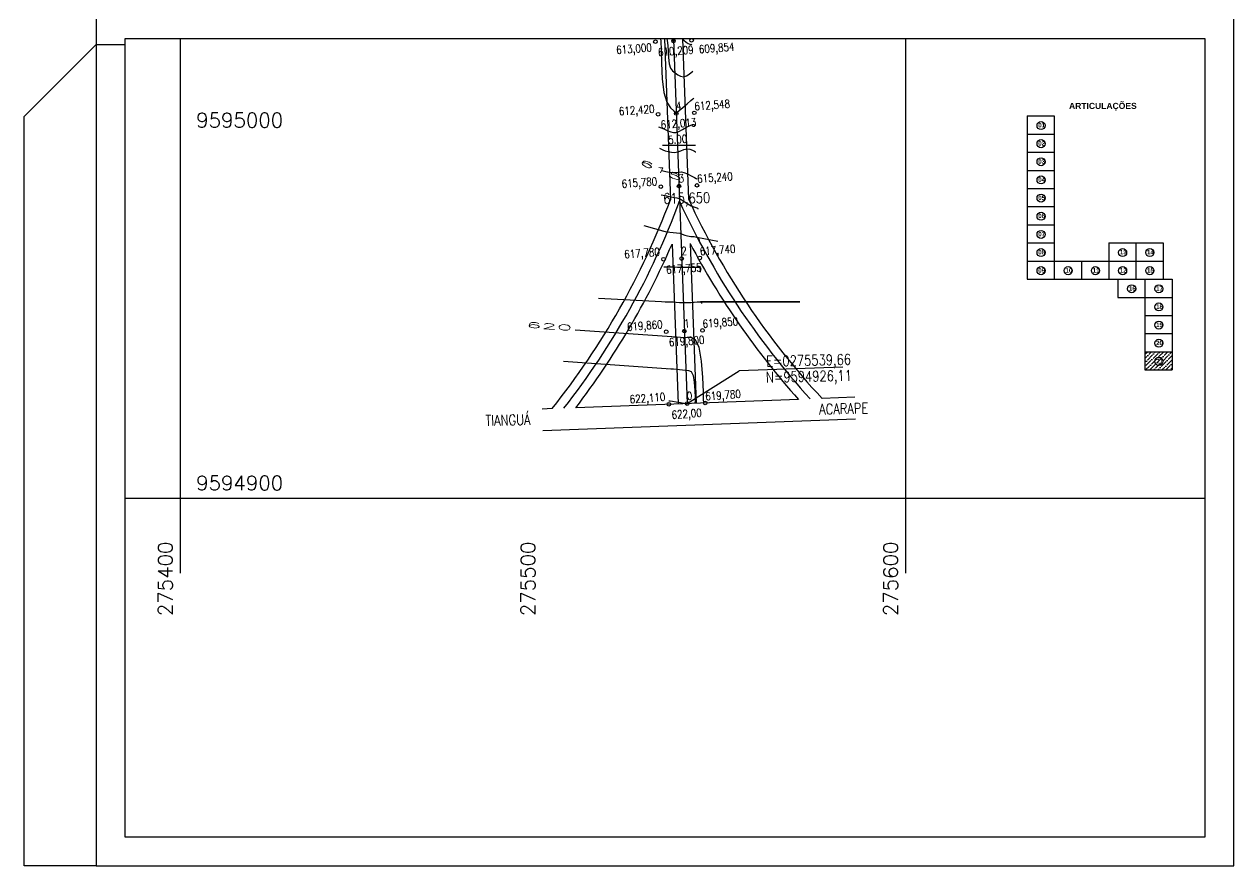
# Model space of a CAD drawing. Header units: millimetres. Extents: x 276147 to 291056, y 9594849 to 9609891.
# Drawn here: x 277966 to 278299.5, y 9606093.6 to 9606325.5 of the extents above; entities that cross this region are included whole.
import ezdxf
from ezdxf.enums import TextEntityAlignment as Align

# ---------------------------------------------------------------- set-up
doc = ezdxf.new("R2010")
doc.units = ezdxf.units.MM
doc.header["$LTSCALE"] = 10
doc.linetypes.add('CONTINUO', pattern=[0])
for name, color, linetype in [('2000-Top_malha_coord', 2, 'Continuous'), ('500-dim1', 6, 'Continuous'), ('Curvas mestras', 30, 'Continuous'), ('Curvas simples', 9, 'Continuous'), ('Curvas texto', 2, 'Continuous'), ('LINHA02', 8, 'Continuous'), ('TEXTO-PAPEL', 7, 'Continuous'), ('TEXTO02', 3, 'Continuous'), ('Top_malha_coord', 8, 'Continuous')]:
    doc.layers.add(name, color=color, linetype=linetype)
doc.styles.add('r80', font='romans.shx')
doc.styles.add('ROMANS', font='romans.shx', dxfattribs={"width": 0.8, "height": 4})
doc.styles.add('SIMPLEX', font='simplex', dxfattribs={"height": 0.2})
doc.styles.add('T7', font='arial.ttf')

msp = doc.modelspace()

# ---------------------------------------------------------------- hatches: boundary and pattern name
at = {"layer": 'Top_malha_coord'}
h = msp.add_hatch(dxfattribs=at)
h.set_pattern_fill('ANSI36', color=8, scale=0.25)
h.set_pattern_definition([(45, (15662.7059, 10875.3507), (0.420949505675, 1.54348152081), [1.984375, -0.396875, 0, -0.396875])])
h.paths.add_polyline_path([(278282.53, 9606235.26), (278275.03, 9606235.26), (278275.03, 9606230.26), (278282.53, 9606230.26)])
h.paths.add_polyline_path([(278277.76, 9606232.62, -1), (278279.97, 9606232.62, -1)], flags=0)
h.paths.add_polyline_path([(278277.76, 9606231.43), (278280.26, 9606231.43), (278280.26, 9606233.93), (278277.76, 9606233.93)], flags=24)

# ---------------------------------------------------------------- linework, layer by layer
at = {"layer": '500-dim1', "ltscale": 0.1}
for points in [[(277985.81, 9606093.6), (278299.53, 9606093.6), (278299.53, 9606329.48), (277985.81, 9606329.48)], [(277993.75, 9606101.54), (278291.59, 9606101.54), (278291.59, 9606321.54), (277993.75, 9606321.54)]]:
    msp.add_lwpolyline(points, close=True, dxfattribs=at)
msp.add_lwpolyline([(277985.81, 9606093.6), (277965.96, 9606093.6), (277965.96, 9606300.1), (277985.81, 9606319.95), (277993.75, 9606319.95)], dxfattribs=at)
at = {"layer": 'Curvas mestras', "linetype": 'CONTINUO'}
for points in [[(278147.5, 9606321.46, 25), (278147.91, 9606321.12, 25), (278148.53, 9606320.64, 25), (278149.07, 9606320.25, 25), (278149.49, 9606320, 25), (278149.76, 9606319.91, 25), (278149.92, 9606319.92, 25), (278150, 9606319.97, 25), (278150.04, 9606320.01, 25), (278150.05, 9606320.02, 25), (278150.06, 9606320.02, 25), (278150.06, 9606320.02, 25), (278150.06, 9606320.02, 25), (278150.06, 9606320.02, 25)], [(278141.77, 9606285.22, 30), (278142.2, 9606285.09, 30), (278142.89, 9606284.94, 30), (278143.85, 9606284.8, 30), (278144.93, 9606284.71, 30), (278145.89, 9606284.7, 30), (278146.6, 9606284.77, 30), (278147.19, 9606284.82, 30), (278147.91, 9606284.69, 30), (278148.88, 9606284.29, 30), (278149.92, 9606283.76, 30), (278150.77, 9606283.29, 30), (278151.25, 9606283.03, 30), (278151.42, 9606282.93, 30), (278151.45, 9606282.91, 30), (278151.45, 9606282.91, 30), (278151.45, 9606282.91, 30), (278151.45, 9606282.91, 30)], [(278141.77, 9606285.22, 30), (278142.2, 9606285.09, 30), (278142.89, 9606284.94, 30), (278143.85, 9606284.8, 30), (278144.93, 9606284.71, 30), (278145.89, 9606284.7, 30), (278146.6, 9606284.77, 30), (278147.19, 9606284.82, 30), (278147.91, 9606284.69, 30), (278148.88, 9606284.29, 30), (278149.92, 9606283.76, 30), (278150.77, 9606283.29, 30), (278151.25, 9606283.03, 30), (278151.42, 9606282.93, 30), (278151.45, 9606282.91, 30), (278151.45, 9606282.91, 30), (278151.45, 9606282.91, 30), (278151.45, 9606282.91, 30)], [(278117.87, 9606241.32, 35), (278145.94, 9606239.34, 35), (278146.95, 9606239.27, 35), (278147.61, 9606239.22, 35), (278148.12, 9606239.21, 35), (278148.78, 9606239.27, 35), (278149.81, 9606239.27, 35), (278150.99, 9606238.61, 35), (278152.03, 9606236.55, 35), (278152.69, 9606232.72, 35), (278153.03, 9606228.15, 35), (278153.17, 9606224.26, 35), (278153.23, 9606222.07, 35), (278153.26, 9606221.27, 35), (278153.26, 9606221.16, 35)], [(278144.79, 9606239.42, 35), (278145.94, 9606239.34, 35), (278146.95, 9606239.27, 35), (278147.61, 9606239.22, 35), (278148.12, 9606239.21, 35), (278148.78, 9606239.27, 35), (278149.81, 9606239.27, 35), (278150.99, 9606238.61, 35), (278152.03, 9606236.55, 35), (278152.69, 9606232.72, 35), (278153.03, 9606228.15, 35), (278153.17, 9606224.26, 35), (278153.23, 9606222.07, 35), (278153.26, 9606221.27, 35), (278153.26, 9606221.16, 35)]]:
    msp.add_polyline3d(points, dxfattribs=at)
at = {"layer": 'Curvas simples', "linetype": 'CONTINUO'}
for points in [[(278141.44, 9606321.54, 27), (278141.54, 9606320.91, 27), (278141.66, 9606318.5, 27), (278141.72, 9606314.79, 27), (278141.87, 9606310.53, 27), (278142.31, 9606306.7, 27), (278143.16, 9606304.06, 27), (278144.19, 9606302.49, 27), (278145.07, 9606301.65, 27), (278145.6, 9606301.27, 27), (278145.99, 9606301.29, 27), (278146.59, 9606301.74, 27), (278147.61, 9606302.61, 27), (278148.8, 9606303.63, 27), (278149.81, 9606304.49, 27), (278150.37, 9606304.98, 27), (278150.58, 9606305.15, 27), (278150.61, 9606305.18, 27), (278150.61, 9606305.18, 27), (278150.61, 9606305.18, 27), (278150.61, 9606305.18, 27)], [(278143.2, 9606321.54, 26), (278143.36, 9606320.48, 26), (278143.51, 9606318.4, 26), (278143.62, 9606316.35, 26), (278143.82, 9606314.64, 26), (278144.21, 9606313.46, 26), (278144.77, 9606312.69, 26), (278145.44, 9606312.12, 26), (278146.18, 9606311.58, 26), (278146.97, 9606311.18, 26), (278147.79, 9606311.06, 26), (278148.61, 9606311.31, 26), (278149.35, 9606311.78, 26), (278149.9, 9606312.23, 26), (278150.21, 9606312.49, 26), (278150.32, 9606312.59, 26), (278150.33, 9606312.6, 26), (278150.33, 9606312.6, 26), (278150.33, 9606312.6, 26), (278150.33, 9606312.6, 26)], [(278140.02, 9606320.73, 28), (278140.02, 9606320.73, 28), (278140.02, 9606320.73, 28), (278140.02, 9606320.73, 28), (278140.02, 9606320.73, 28), (278140.02, 9606320.73, 28), (278140.02, 9606320.73, 28), (278140.02, 9606320.73, 28), (278140.02, 9606320.73, 28), (278140.02, 9606320.73, 28), (278140.02, 9606320.73, 28), (278140.02, 9606320.73, 28), (278140.02, 9606320.73, 28)], [(278140.02, 9606320.73, 28), (278140.02, 9606320.73, 28), (278140.02, 9606320.73, 28), (278140.02, 9606320.73, 28), (278140.02, 9606320.73, 28), (278140.02, 9606320.73, 28), (278140.02, 9606320.73, 28), (278140.02, 9606320.73, 28), (278140.02, 9606320.73, 28), (278140.02, 9606320.73, 28), (278140.02, 9606320.73, 28), (278140.02, 9606320.73, 28), (278140.02, 9606320.73, 28)], [(278140.9, 9606297.29, 28), (278142.32, 9606296.67, 28), (278143.31, 9606296.26, 28), (278144.25, 9606295.9, 28), (278144.99, 9606295.69, 28), (278145.66, 9606295.7, 28), (278146.45, 9606295.98, 28), (278147.48, 9606296.52, 28), (278148.6, 9606297.15, 28), (278149.57, 9606297.66, 28), (278150.22, 9606297.89, 28), (278150.58, 9606297.9, 28), (278150.76, 9606297.83, 28), (278150.85, 9606297.78, 28), (278150.88, 9606297.76, 28), (278150.89, 9606297.76, 28), (278150.89, 9606297.76, 28), (278150.89, 9606297.76, 28), (278150.89, 9606297.76, 28)], [(278140.9, 9606297.29, 28), (278142.32, 9606296.67, 28), (278143.31, 9606296.26, 28), (278144.25, 9606295.9, 28), (278144.99, 9606295.69, 28), (278145.66, 9606295.7, 28), (278146.45, 9606295.98, 28), (278147.48, 9606296.52, 28), (278148.6, 9606297.15, 28), (278149.57, 9606297.66, 28), (278150.22, 9606297.89, 28), (278150.58, 9606297.9, 28), (278150.76, 9606297.83, 28), (278150.85, 9606297.78, 28), (278150.88, 9606297.76, 28), (278150.89, 9606297.76, 28), (278150.89, 9606297.76, 28), (278150.89, 9606297.76, 28), (278150.89, 9606297.76, 28)], [(278141.12, 9606291.35, 29), (278142.04, 9606290.95, 29), (278142.75, 9606290.67, 29), (278143.57, 9606290.42, 29), (278144.42, 9606290.25, 29), (278145.29, 9606290.21, 29), (278146.17, 9606290.34, 29), (278147.04, 9606290.64, 29), (278147.9, 9606290.98, 29), (278148.74, 9606291.18, 29), (278149.55, 9606291.09, 29), (278150.25, 9606290.83, 29), (278150.77, 9606290.56, 29), (278151.05, 9606290.4, 29), (278151.15, 9606290.34, 29), (278151.17, 9606290.34, 29), (278151.17, 9606290.33, 29), (278151.17, 9606290.33, 29), (278151.17, 9606290.33, 29)], [(278141.12, 9606291.35, 29), (278142.04, 9606290.95, 29), (278142.75, 9606290.67, 29), (278143.57, 9606290.42, 29), (278144.42, 9606290.25, 29), (278145.29, 9606290.21, 29), (278146.17, 9606290.34, 29), (278147.04, 9606290.64, 29), (278147.9, 9606290.98, 29), (278148.74, 9606291.18, 29), (278149.55, 9606291.09, 29), (278150.25, 9606290.83, 29), (278150.77, 9606290.56, 29), (278151.05, 9606290.4, 29), (278151.15, 9606290.34, 29), (278151.17, 9606290.34, 29), (278151.17, 9606290.33, 29), (278151.17, 9606290.33, 29), (278151.17, 9606290.33, 29)], [(278141.6, 9606278.56, 31), (278143.19, 9606278.21, 31), (278144.27, 9606277.98, 31), (278145.25, 9606277.78, 31), (278145.94, 9606277.66, 31), (278146.48, 9606277.5, 31), (278147.1, 9606277.19, 31), (278147.96, 9606276.65, 31), (278148.95, 9606276.01, 31), (278149.88, 9606275.47, 31), (278150.62, 9606275.17, 31), (278151.15, 9606275.04, 31), (278151.49, 9606274.97, 31), (278151.67, 9606274.86, 31), (278151.74, 9606274.74, 31), (278151.76, 9606274.63, 31), (278151.76, 9606274.57, 31), (278151.76, 9606274.55, 31), (278151.76, 9606274.54, 31)], [(278141.6, 9606278.56, 31), (278143.19, 9606278.21, 31), (278144.27, 9606277.98, 31), (278145.25, 9606277.78, 31), (278145.94, 9606277.66, 31), (278146.48, 9606277.5, 31), (278147.1, 9606277.19, 31), (278147.96, 9606276.65, 31), (278148.95, 9606276.01, 31), (278149.88, 9606275.47, 31), (278150.62, 9606275.17, 31), (278151.15, 9606275.04, 31), (278151.49, 9606274.97, 31), (278151.67, 9606274.86, 31), (278151.74, 9606274.74, 31), (278151.76, 9606274.63, 31), (278151.76, 9606274.57, 31), (278151.76, 9606274.55, 31), (278151.76, 9606274.54, 31)], [(278136.86, 9606270.04, 32), (278142.69, 9606268.41, 32), (278143.28, 9606268.31, 32), (278144.04, 9606268.22, 32), (278144.94, 9606268.16, 32), (278145.87, 9606268.09, 32), (278146.72, 9606267.95, 32), (278147.44, 9606267.71, 32), (278148.11, 9606267.44, 32), (278148.87, 9606267.21, 32), (278149.78, 9606267.08, 32), (278150.71, 9606266.99, 32), (278151.46, 9606266.86, 32), (278157.2, 9606265.74, 32)], [(278141.98, 9606268.57, 32), (278142.69, 9606268.41, 32), (278143.28, 9606268.31, 32), (278144.04, 9606268.22, 32), (278144.94, 9606268.16, 32), (278145.87, 9606268.09, 32), (278146.72, 9606267.95, 32), (278147.44, 9606267.71, 32), (278148.11, 9606267.44, 32), (278148.87, 9606267.21, 32), (278149.78, 9606267.08, 32), (278150.71, 9606266.99, 32), (278151.46, 9606266.86, 32), (278151.88, 9606266.61, 32), (278152.04, 9606266.32, 32), (278152.08, 9606266.07, 32), (278152.08, 9606265.93, 32), (278152.08, 9606265.88, 32), (278152.08, 9606265.87, 32)], [(278142.35, 9606258.66, 33), (278144.02, 9606258.64, 33), (278145.13, 9606258.63, 33), (278146.13, 9606258.61, 33), (278146.8, 9606258.6, 33), (278147.32, 9606258.58, 33), (278147.98, 9606258.58, 33), (278148.97, 9606258.58, 33), (278150.11, 9606258.59, 33), (278151.1, 9606258.61, 33), (278151.74, 9606258.62, 33), (278152.09, 9606258.58, 33), (278152.26, 9606258.42, 33), (278152.34, 9606258.12, 33), (278152.38, 9606257.76, 33), (278152.4, 9606257.45, 33), (278152.41, 9606257.27, 33), (278152.41, 9606257.21, 33), (278152.41, 9606257.2, 33)], [(278142.35, 9606258.66, 33), (278144.02, 9606258.64, 33), (278145.13, 9606258.63, 33), (278146.13, 9606258.61, 33), (278146.8, 9606258.6, 33), (278147.32, 9606258.58, 33), (278147.98, 9606258.58, 33), (278148.97, 9606258.58, 33), (278150.11, 9606258.59, 33), (278151.1, 9606258.61, 33), (278151.74, 9606258.62, 33), (278152.09, 9606258.58, 33), (278152.26, 9606258.42, 33), (278152.34, 9606258.12, 33), (278152.38, 9606257.76, 33), (278152.4, 9606257.45, 33), (278152.41, 9606257.27, 33), (278152.41, 9606257.21, 33), (278152.41, 9606257.2, 33)], [(278124.35, 9606250.04, 34), (278143.49, 9606249.04, 34), (278144.13, 9606249.02, 34), (278144.91, 9606248.99, 34), (278145.78, 9606248.94, 34), (278146.69, 9606248.88, 34), (278147.55, 9606248.83, 34), (278148.32, 9606248.81, 34), (278149.06, 9606248.82, 34), (278149.85, 9606248.87, 34), (278150.71, 9606248.95, 34), (278151.55, 9606249.03, 34), (278179.84, 9606249.03, 34), (278152.42, 9606249.03, 34)], [(278142.71, 9606249.05, 34), (278143.49, 9606249.04, 34), (278144.13, 9606249.02, 34), (278144.91, 9606248.99, 34), (278145.78, 9606248.94, 34), (278146.69, 9606248.88, 34), (278147.55, 9606248.83, 34), (278148.32, 9606248.81, 34), (278149.06, 9606248.82, 34), (278149.85, 9606248.87, 34), (278150.71, 9606248.95, 34), (278151.55, 9606249.03, 34), (278152.2, 9606249.03, 34), (278152.57, 9606248.94, 34), (278152.7, 9606248.78, 34), (278152.73, 9606248.64, 34), (278152.73, 9606248.56, 34), (278152.73, 9606248.53, 34), (278152.73, 9606248.53, 34)], [(278114.67, 9606232.69, 36), (278144.32, 9606230.59, 36), (278145.03, 9606230.54, 36), (278145.84, 9606230.45, 36), (278146.69, 9606230.34, 36), (278147.54, 9606230.25, 36), (278148.37, 9606230.19, 36), (278149.17, 9606230.15, 36), (278149.86, 9606229.8, 36), (278150.4, 9606228.77, 36), (278150.73, 9606226.85, 36), (278150.89, 9606224.57, 36), (278150.97, 9606222.62, 36), (278151, 9606221.53, 36), (278151.01, 9606221.13, 36), (278151.01, 9606221.07, 36)], [(278143.4, 9606230.66, 36), (278144.32, 9606230.59, 36), (278145.03, 9606230.54, 36), (278145.84, 9606230.45, 36), (278146.69, 9606230.34, 36), (278147.54, 9606230.25, 36), (278148.37, 9606230.19, 36), (278149.17, 9606230.15, 36), (278149.86, 9606229.8, 36), (278150.4, 9606228.77, 36), (278150.73, 9606226.85, 36), (278150.89, 9606224.57, 36), (278150.97, 9606222.62, 36), (278151, 9606221.53, 36), (278151.01, 9606221.13, 36), (278151.01, 9606221.07, 36)], [(278143.73, 9606221.78, 37), (278143.85, 9606221.77, 37), (278144.11, 9606221.73, 37), (278144.73, 9606221.63, 37), (278145.76, 9606221.47, 37), (278146.95, 9606221.28, 37), (278147.96, 9606221.12, 37), (278148.52, 9606221.03, 37), (278148.73, 9606220.99, 37), (278148.76, 9606220.99, 37), (278148.76, 9606220.99, 37), (278148.76, 9606220.99, 37), (278148.76, 9606220.99, 37), (278148.76, 9606220.99, 37), (278148.76, 9606220.99, 37), (278148.76, 9606220.99, 37)], [(278143.73, 9606221.78, 37), (278143.85, 9606221.77, 37), (278144.11, 9606221.73, 37), (278144.73, 9606221.63, 37), (278145.76, 9606221.47, 37), (278146.95, 9606221.28, 37), (278147.96, 9606221.12, 37), (278148.52, 9606221.03, 37), (278148.73, 9606220.99, 37), (278148.76, 9606220.99, 37), (278148.76, 9606220.99, 37), (278148.76, 9606220.99, 37), (278148.76, 9606220.99, 37), (278148.76, 9606220.99, 37), (278148.76, 9606220.99, 37), (278148.76, 9606220.99, 37)]]:
    msp.add_polyline3d(points, dxfattribs=at)
at = {"layer": 'LINHA02'}
for p in [(278191.75, 9606231.02, -585), (278191.75, 9606231.02, -585), (278148.76, 9606220.99, -585), (278148.76, 9606220.99, -585)]:
    msp.add_line(p, (278163.13, 9606230, -585), dxfattribs=at)
at = {"layer": 'TEXTO-PAPEL', "color": 7, "linetype": 'Continuous'}
msp.add_line((278145, 9606321.32, -585), (278148.76, 9606220.99, -585), dxfattribs=at)
for centre in [(278140.02, 9606320.73, -585), (278140.02, 9606320.73, -585), (278145.02, 9606320.92, -585), (278145.02, 9606320.92, -585), (278150.01, 9606321.1, -585), (278140.77, 9606300.74, -585), (278140.77, 9606300.74, -585), (278145.77, 9606300.93, -585), (278145.77, 9606300.93, -585), (278145.77, 9606300.93, -585), (278145.77, 9606300.93, -585), (278150.76, 9606301.12, -585), (278150.76, 9606301.12, -585), (278141.52, 9606280.76, -585), (278141.52, 9606280.76, -585), (278146.52, 9606280.95, -585), (278146.52, 9606280.95, -585), (278146.52, 9606280.95, -585), (278146.52, 9606280.95, -585), (278151.51, 9606281.13, -585), (278151.51, 9606281.13, -585), (278142.27, 9606260.77, -585), (278142.27, 9606260.77, -585), (278147.26, 9606260.96, -585), (278147.26, 9606260.96, -585), (278152.26, 9606261.15, -585), (278152.26, 9606261.15, -585), (278143.02, 9606240.79, -585), (278143.02, 9606240.79, -585), (278148.01, 9606240.97, -585), (278148.01, 9606240.97, -585), (278153.01, 9606241.16, -585), (278153.01, 9606241.16, -585), (278143.76, 9606220.8, -585), (278143.76, 9606220.8, -585), (278148.76, 9606220.99, -585), (278148.76, 9606220.99, -585), (278153.76, 9606221.17, -585), (278153.76, 9606221.17, -585)]:
    msp.add_circle(centre, 0.5, dxfattribs=at)
for centre, start, end in [((277947.97, 9606350.39, -585), 321.9161, 339.6616), ((278339.3, 9606365.05, -585), 204.6294, 222.3622)]:
    msp.add_arc(centre, 211.91, start, end, dxfattribs=at)
at = {"layer": 'TEXTO02'}
for p, q in [((278145.32, 9606320.93, -585), (278144.72, 9606320.91, -585)), ((278145.32, 9606320.93, -585), (278144.72, 9606320.91, -585)), ((278145.32, 9606320.93, -585), (278144.72, 9606320.91, -585)), ((278145.32, 9606320.93, -585), (278144.72, 9606320.91, -585)), ((278146.07, 9606300.94, -585), (278145.47, 9606300.92, -585)), ((278146.07, 9606300.94, -585), (278145.47, 9606300.92, -585)), ((278146.07, 9606300.94, -585), (278145.47, 9606300.92, -585)), ((278146.07, 9606300.94, -585), (278145.47, 9606300.92, -585)), ((278146.82, 9606280.96, -585), (278146.22, 9606280.93, -585)), ((278146.82, 9606280.96, -585), (278146.22, 9606280.93, -585)), ((278146.82, 9606280.96, -585), (278146.22, 9606280.93, -585)), ((278146.82, 9606280.96, -585), (278146.22, 9606280.93, -585)), ((278148.51, 9606240.99, -585), (278147.71, 9606240.96, -585)), ((278148.51, 9606240.99, -585), (278147.71, 9606240.96, -585)), ((278179.47, 9606222.14, -585), (278118.06, 9606219.84, -585)), ((278179.47, 9606222.14, -585), (278118.06, 9606219.84, -585)), ((278151.34, 9606221.1, -585), (278150.74, 9606221.07, -585)), ((278151.34, 9606221.1, -585), (278150.74, 9606221.07, -585)), ((278194.98, 9606222.72, -585), (278186.01, 9606222.38, -585)), ((278194.98, 9606222.72, -585), (278186.01, 9606222.38, -585)), ((278111.51, 9606219.59, -585), (278108.79, 9606219.49, -585)), ((278111.51, 9606219.59, -585), (278108.79, 9606219.49, -585)), ((278195.2, 9606216.72, -585), (278109.01, 9606213.49, -585)), ((278195.2, 9606216.72, -585), (278109.01, 9606213.49, -585))]:
    msp.add_line(p, q, dxfattribs=at)
at = {"layer": 'Top_malha_coord'}
for p, q in [((278009.1, 9606174.29, -585), (278009.1, 9606321.54, -585)), ((278209.1, 9606174.29, -585), (278209.1, 9606321.54, -585)), ((278142.02, 9606292.22, -585), (278151.04, 9606292.22, -585)), ((278142.02, 9606292.22, -585), (278151.04, 9606292.22, -585)), ((277993.75, 9606194.88, -585), (278291.59, 9606194.88, -585))]:
    msp.add_line(p, q, dxfattribs=at)
at = {"layer": 'Top_malha_coord', "color": 6}
for p, q in [((278142.49, 9606321.54, -585), (278144.16, 9606277.14, -585)), ((278142.49, 9606321.54, -585), (278144.16, 9606277.14, -585)), ((278147.5, 9606321.54, -585), (278149.15, 9606277.33, -585)), ((278144.61, 9606264.92, -585), (278146.26, 9606220.89, -585)), ((278144.61, 9606264.92, -585), (278146.26, 9606220.89, -585)), ((278144.61, 9606264.92, -585), (278146.26, 9606220.89, -585)), ((278144.61, 9606264.92, -585), (278146.26, 9606220.89, -585)), ((278149.61, 9606265.11, -585), (278151.26, 9606221.08, -585)), ((278149.61, 9606265.11, -585), (278151.26, 9606221.08, -585))]:
    msp.add_line(p, q, dxfattribs=at)
at = {"layer": 'Top_malha_coord', "color": 7}
for p, q in [((278242.53, 9606300.26), (278242.53, 9606255.26)), ((278242.53, 9606300.26), (278250.03, 9606300.26)), ((278250.03, 9606300.26), (278250.03, 9606255.26)), ((278242.53, 9606295.26), (278250.03, 9606295.26)), ((278242.53, 9606290.26), (278250.03, 9606290.26)), ((278242.53, 9606285.26), (278250.03, 9606285.26)), ((278242.53, 9606280.26), (278250.03, 9606280.26)), ((278242.53, 9606275.26), (278250.03, 9606275.26)), ((278242.53, 9606270.26), (278250.03, 9606270.26)), ((278242.53, 9606265.26), (278250.03, 9606265.26)), ((278265.03, 9606265.26), (278265.03, 9606255.26)), ((278265.03, 9606265.26), (278280.03, 9606265.26)), ((278272.53, 9606265.26), (278272.53, 9606255.26)), ((278280.03, 9606265.26), (278280.03, 9606255.26)), ((278242.53, 9606260.26), (278280.03, 9606260.26)), ((278257.53, 9606260.26), (278257.53, 9606255.26)), ((278242.53, 9606255.26), (278282.53, 9606255.26)), ((278267.53, 9606255.26), (278267.53, 9606250.26)), ((278275.03, 9606255.26), (278275.03, 9606230.26)), ((278282.53, 9606255.26), (278282.53, 9606230.26)), ((278267.53, 9606250.26), (278282.53, 9606250.26)), ((278275.03, 9606245.26), (278282.53, 9606245.26)), ((278275.03, 9606240.26), (278282.53, 9606240.26)), ((278275.03, 9606235.26), (278282.53, 9606235.26)), ((278275.03, 9606230.26), (278282.53, 9606230.26))]:
    msp.add_line(p, q, dxfattribs=at)
for centre in [(278246.37, 9606297.62), (278246.37, 9606292.62), (278246.37, 9606287.62), (278246.37, 9606282.62), (278246.37, 9606277.62), (278246.37, 9606272.62), (278246.37, 9606267.62), (278246.37, 9606262.62), (278268.87, 9606262.62), (278276.37, 9606262.62), (278246.37, 9606257.62), (278253.87, 9606257.62), (278261.37, 9606257.62), (278268.87, 9606257.62), (278276.37, 9606257.62), (278271.37, 9606252.62), (278278.87, 9606252.62), (278278.87, 9606247.62), (278278.87, 9606242.62), (278278.87, 9606237.62), (278278.87, 9606232.62)]:
    msp.add_circle(centre, 1.11, dxfattribs=at)
at = {"layer": 'Top_malha_coord', "color": 6}
for centre, radius, start, end in [((277947.97, 9606350.39, -585), 209.41, 321.3481, 339.526), ((278339.3, 9606365.05, -585), 209.41, 204.765, 222.9431), ((277947.97, 9606350.39, -585), 214.41, 322.4915, 336.5084), ((278339.3, 9606365.05, -585), 214.41, 207.7824, 221.7996)]:
    msp.add_arc(centre, radius, start, end, dxfattribs=at)

# ---------------------------------------------------------------- texts
at = {"style": 'ROMANS', "width": 0.8}
for s, height, p in [('E=0275539,66', 2.9046, (278170.54, 9606234.1, -585)), ('E=0275539,66', 2.9046, (278170.54, 9606234.1, -585)), ('N=9594926,11', 2.9046, (278170.49, 9606229.69, -585)), ('N=9594926,11', 2.9046, (278170.49, 9606229.69, -585)), ('ACARAPE', 2.905, (278185.15, 9606220.89, -585)), ('ACARAPE', 2.905, (278185.15, 9606220.89, -585)), ('TIANGUÁ', 2.905, (278093.12, 9606217.76, -585))]:
    msp.add_text(s, height=height, rotation=1.288, dxfattribs=at).set_placement(p, align=Align.TOP_LEFT)
at = {"layer": '2000-Top_malha_coord', "style": 'r80'}
for s, p in [('9595000', (278013.38, 9606295.88, -585)), ('9594900', (278013.38, 9606195.88, -585))]:
    msp.add_text(s, height=4, dxfattribs=at).set_placement(p, align=Align.BOTTOM_LEFT)
for s, p in [('275400', (278008.1, 9606162.4, -585)), ('275500', (278108.1, 9606162.4, -585)), ('275600', (278208.1, 9606162.4, -585))]:
    msp.add_text(s, height=4, rotation=90, dxfattribs=at).set_placement(p, align=Align.BOTTOM_LEFT)
at = {"layer": 'Curvas texto', "style": 'SIMPLEX'}
for s, rotation, width, p, p2 in [('615', 337.2379, 3.563358, (278135.4, 9606287.08, 30), (278147.13, 9606282.16, 30)), ('615', 337.2379, 3.563358, (278135.4, 9606287.08, 30), (278147.13, 9606282.16, 30)), ('620', 356.0463, 3.299405, (278104.36, 9606241.97, 35), (278117.05, 9606241.09, 35))]:
    msp.add_text(s, height=1.5, rotation=rotation, dxfattribs=dict(at, width=width)).set_placement(p, p2, align=Align.FIT)
at = {"layer": 'TEXTO02', "style": 'ROMANS', "width": 0.8}
for s, height, rotation, p in [('613,000', 2.207, 4.2899, (278129.13, 9606319.53, -585)), ('610,209', 2.207, 4.2899, (278140.66, 9606318.9, -585)), ('610,209', 2.207, 4.2899, (278140.66, 9606318.9, -585)), ('609,854', 2.207, 4.2899, (278151.93, 9606319.73, -585)), ('612,548', 2.207, 4.2899, (278150.7, 9606304.01, -585)), ('612,548', 2.207, 4.2899, (278150.7, 9606304.01, -585)), ('612,420', 2.207, 4.2899, (278129.87, 9606302.62, -585)), ('612,420', 2.207, 4.2899, (278129.87, 9606302.62, -585)), ('4', 2.21, 4.2899, (278145.59, 9606304.09, -585)), ('4', 2.21, 4.2899, (278145.59, 9606304.09, -585)), ('612,013', 2.207, 4.2899, (278141.4, 9606298.91, -585)), ('612,013', 2.207, 4.2899, (278141.4, 9606298.91, -585)), ('5.00', 2.207, 4.2899, (278143.44, 9606294.7, -585)), ('5.00', 2.207, 4.2899, (278143.44, 9606294.7, -585)), ('615,240', 2.207, 4.2899, (278151.44, 9606284.02, -585)), ('615,240', 2.207, 4.2899, (278151.44, 9606284.02, -585)), ('615,780', 2.207, 4.2899, (278130.62, 9606282.63, -585)), ('615,780', 2.207, 4.2899, (278130.62, 9606282.63, -585)), ('3', 2.21, 4.2899, (278146.34, 9606284.11, -585)), ('3', 2.21, 4.2899, (278146.34, 9606284.11, -585)), ('615,650', 2.905, 1.288, (278142.15, 9606278.93, -585)), ('615,650', 2.905, 1.288, (278142.15, 9606278.93, -585)), ('617,740', 2.207, 4.2899, (278152.19, 9606264.04, -585)), ('617,740', 2.207, 4.2899, (278152.19, 9606264.04, -585)), ('617,780', 2.207, 4.2899, (278131.35, 9606263.21, -585)), ('617,780', 2.207, 4.2899, (278131.35, 9606263.21, -585)), ('2', 2.21, 4.2899, (278147.09, 9606264.12, -585)), ('2', 2.21, 4.2899, (278147.09, 9606264.12, -585)), ('617,755', 2.207, 4.2899, (278142.9, 9606258.94, -585)), ('617,755', 2.207, 4.2899, (278142.9, 9606258.94, -585)), ('619,850', 2.207, 4.2899, (278152.94, 9606244.05, -585)), ('619,850', 2.207, 4.2899, (278152.94, 9606244.05, -585)), ('619,860', 2.207, 4.2899, (278132.1, 9606243.22, -585)), ('619,860', 2.207, 4.2899, (278132.1, 9606243.22, -585)), ('1', 2.21, 4.2899, (278147.84, 9606244.14, -585)), ('1', 2.21, 4.2899, (278147.84, 9606244.14, -585)), ('619,800', 2.207, 4.2899, (278143.65, 9606238.96, -585)), ('619,800', 2.207, 4.2899, (278143.65, 9606238.96, -585)), ('619,780', 2.207, 4.2899, (278153.69, 9606224.06, -585)), ('619,780', 2.207, 4.2899, (278153.69, 9606224.06, -585)), ('622,110', 2.207, 4.2899, (278132.85, 9606223.24, -585)), ('622,110', 2.207, 4.2899, (278132.85, 9606223.24, -585)), ('0', 2.21, 4.2899, (278148.59, 9606224.15, -585)), ('0', 2.21, 4.2899, (278148.59, 9606224.15, -585)), ('622,00', 2.207, 4.2899, (278144.4, 9606218.97, -585)), ('622,00', 2.207, 4.2899, (278144.4, 9606218.97, -585))]:
    msp.add_text(s, height=height, rotation=rotation, dxfattribs=at).set_placement(p, align=Align.TOP_LEFT)
at = {"layer": 'Top_malha_coord', "color": 7, "attachment_point": 1, "style": 'T7'}
for s, insert, char_height in [('{\\fArial|b1|i0|c0|p34;ARTICULAÇÕES}', (278254.09, 9606303.87), 1.6821), ('{\\fArial|b1|i0|c0|p34;01}', (278245.6, 9606298.31), 1.2169), ('{\\fArial|b1|i0|c0|p34;02}', (278245.6, 9606293.31), 1.2169), ('{\\fArial|b1|i0|c0|p34;03}', (278245.6, 9606288.31), 1.2169), ('{\\fArial|b1|i0|c0|p34;04}', (278245.6, 9606283.31), 1.2169), ('{\\fArial|b1|i0|c0|p34;05}', (278245.6, 9606278.31), 1.2169), ('{\\fArial|b1|i0|c0|p34;06}', (278245.6, 9606273.31), 1.2169), ('{\\fArial|b1|i0|c0|p34;07}', (278245.6, 9606268.31), 1.2169), ('{\\fArial|b1|i0|c0|p34;08}', (278245.6, 9606263.31), 1.2169), ('{\\fArial|b1|i0|c0|p34;13}', (278268.1, 9606263.31), 1.2169), ('{\\fArial|b1|i0|c0|p34;14}', (278275.6, 9606263.31), 1.2169), ('{\\fArial|b1|i0|c0|p34;09}', (278245.6, 9606258.31), 1.2169), ('{\\fArial|b1|i0|c0|p34;10}', (278253.1, 9606258.31), 1.2169), ('{\\fArial|b1|i0|c0|p34;11}', (278260.6, 9606258.31), 1.2169), ('{\\fArial|b1|i0|c0|p34;12}', (278268.1, 9606258.31), 1.2169), ('{\\fArial|b1|i0|c0|p34;15}', (278275.6, 9606258.31), 1.2169), ('{\\fArial|b1|i0|c0|p34;16}', (278270.6, 9606253.31), 1.2169), ('{\\fArial|b1|i0|c0|p34;17}', (278278.1, 9606253.31), 1.2169), ('{\\fArial|b1|i0|c0|p34;18}', (278278.1, 9606248.31), 1.2169), ('{\\fArial|b1|i0|c0|p34;19}', (278278.1, 9606243.31), 1.2169), ('{\\fArial|b1|i0|c0|p34;20}', (278278.1, 9606238.31), 1.2169), ('{\\fArial|b1|i0|c0|p34;21}', (278278.1, 9606233.31), 1.2169)]:
    msp.add_mtext_dynamic_manual_height_columns(s, width=9.0598, gutter_width=12.5, heights=[0], dxfattribs=dict(at, insert=insert, char_height=char_height))

doc.saveas('drawing.dxf')
